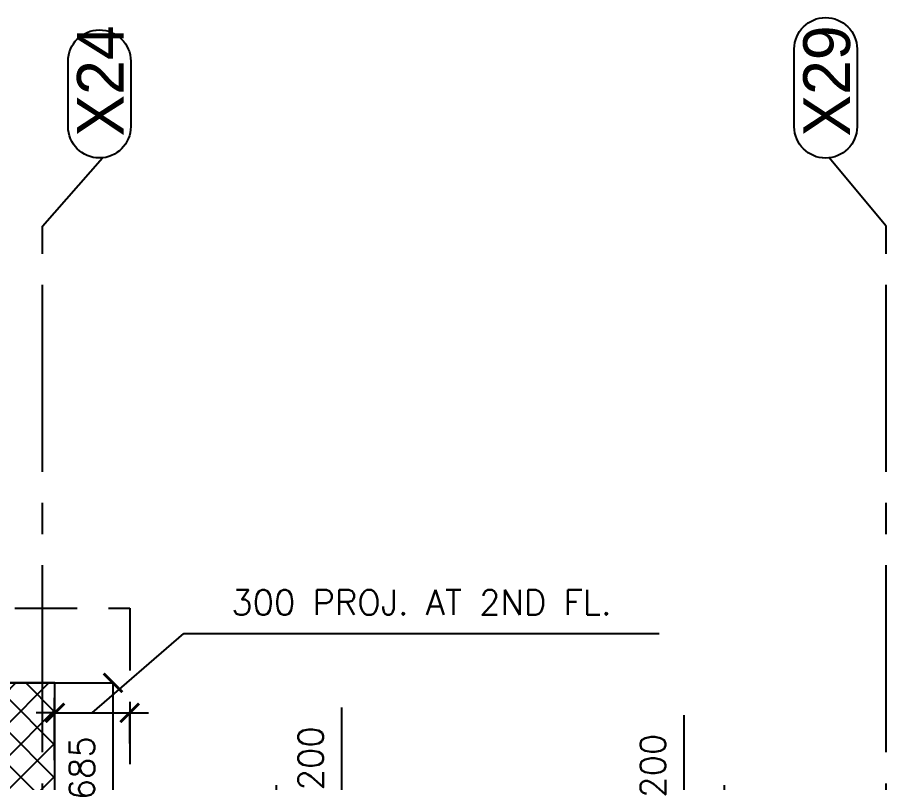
# Model space of a CAD drawing. Header units: millimetres. Extents: x 1167879 to 1231451, y -5731814 to -5645217.
# Drawn here: x 1209803 to 1213328, y -5700805 to -5697736 of the extents above; entities that cross this region are included whole.
import ezdxf

# ---------------------------------------------------------------- set-up
doc = ezdxf.new("R2010")
doc.units = ezdxf.units.MM
doc.header["$LTSCALE"] = 1000
doc.header["$MEASUREMENT"] = 0
for name, pattern in [('$2$AUDIT_D_120904163729-0', [0]), ('$5$HIDDEN', [0.375, 0.25, -0.125]), ('AUDIT_D_120904163729-0', [0]), ('HIDDEN', [0.375, 0.25, -0.125]), ('T8(T9 IS SIMILAR) - TYPICAL FLOOR ELEVATION$0$AUDIT_D_120904163729-0', [0]), ('T8(T9 IS SIMILAR) - TYPICAL FLOOR ELEVATION$0$HIDDEN', [0.375, 0.25, -0.125]), ('T8(T9 IS SIMILAR)$0$$0$HIDDEN', [0.375, 0.25, -0.125]), ('T8_REFUGE COLUMNS$0$AUDIT_D_120904163729-0', [0]), ('T8_REFUGE COLUMNS$0$CENTER2', [1.125, 0.75, -0.125, 0.125, -0.125])]:
    doc.linetypes.add(name, pattern=pattern)
doc.layers.get('0').update_dxf_attribs({"linetype": 'AUDIT_D_120904163729-0'})
for name, color, linetype in [('$1$A-DIM', 1, '$2$AUDIT_D_120904163729-0'), ('A-WALL-FEATURES', 110, 'AUDIT_D_120904163729-0'), ('T8(T9 IS SIMILAR) - TYPICAL FLOOR ELEVATION$0$A-DIM', 1, 'T8(T9 IS SIMILAR) - TYPICAL FLOOR ELEVATION$0$AUDIT_D_120904163729-0'), ('T8(T9 IS SIMILAR) - TYPICAL FLOOR ELEVATION$0$A-WALL HATCH', 252, 'T8(T9 IS SIMILAR) - TYPICAL FLOOR ELEVATION$0$AUDIT_D_120904163729-0'), ('T8(T9 IS SIMILAR) - TYPICAL FLOOR ELEVATION$0$A-WALL-FEATURES', 6, 'T8(T9 IS SIMILAR) - TYPICAL FLOOR ELEVATION$0$AUDIT_D_120904163729-0'), ('T8(T9 IS SIMILAR)$0$S-BEAM', 20, 'T8(T9 IS SIMILAR)$0$$0$HIDDEN'), ('T8_REFUGE COLUMNS$0$A-CENTERLINE', 193, 'T8_REFUGE COLUMNS$0$CENTER2'), ('T8_REFUGE COLUMNS$0$A-COLUMN GRID NUMBERING', 4, 'T8_REFUGE COLUMNS$0$AUDIT_D_120904163729-0'), ('T8_TYPICAL COLUMNS$0$A-RCC COLS', 3, 'Continuous')]:
    doc.layers.add(name, color=color, linetype=linetype)
doc.layers.add('T8(T9 IS SIMILAR)$0$D&W', color=8, linetype='Continuous', lineweight=25)
doc.styles.add('$6$Romans 1', font='romans.shx', dxfattribs={"height": 100})
doc.styles.add('T8(T9 IS SIMILAR) - TYPICAL FLOOR ELEVATION$0$Romans 1', font='romans.shx', dxfattribs={"height": 100})
doc.styles.add('T8_REFUGE COLUMNS$0$STANDARD', font='GOTHIC.TTF')
doc.dimstyles.new('$2$ALPINE S', dxfattribs={"dimscale": 0, "dimtxt": 100, "dimasz": 75, "dimexe": 0, "dimexo": 0, "dimgap": 75, "dimtad": 1, "dimdec": 0, "dimzin": 0, "dimdsep": 46, "dimtxsty": '$6$Romans 1', "dimblk": '$6$_ArchTick', "dimcen": 0.09, "dimclrd": 256, "dimclre": 256, "dimclrt": 7, "dimadec": 0, "dimazin": 0, "dimtfac": 1, "dimtdec": 0, "dimtofl": 0, "dimtmove": 1, "dimatfit": 0, "dimldrblk": '$2$_Open90', "dimfxl": 1, "dimtolj": 1, "dimtzin": 0, "dimarcsym": 0})
doc.dimstyles.new('T8(T9 IS SIMILAR) - TYPICAL FLOOR ELEVATION$0$ALPINE S', dxfattribs={"dimscale": 0, "dimtxt": 100, "dimasz": 75, "dimexe": 0, "dimexo": 0, "dimgap": 75, "dimtad": 1, "dimdec": 0, "dimzin": 0, "dimdsep": 46, "dimtxsty": 'T8(T9 IS SIMILAR) - TYPICAL FLOOR ELEVATION$0$Romans 1', "dimblk": 'T8(T9 IS SIMILAR) - TYPICAL FLOOR ELEVATION$0$_ArchTick', "dimcen": 0.09, "dimclrd": 256, "dimclre": 256, "dimclrt": 7, "dimadec": 0, "dimazin": 0, "dimtfac": 1, "dimtdec": 0, "dimtofl": 0, "dimtmove": 1, "dimatfit": 0, "dimldrblk": 'T8(T9 IS SIMILAR) - TYPICAL FLOOR ELEVATION$0$_Open90', "dimfxl": 1, "dimtolj": 1, "dimtzin": 0, "dimarcsym": 0})

# ---------------------------------------------------------------- blocks, each defined once
blk = doc.blocks.new('T8_REFUGE COLUMNS')
at = {"layer": 'T8_REFUGE COLUMNS$0$A-CENTERLINE'}
for p, q in [((1209902.1, -5698573.6), (1210142.6, -5698299.6)), ((1213287.1, -5698573.6), (1213057.8, -5698299.6)), ((1209902.1, -5728808.5), (1209902.1, -5698573.6)), ((1213287.1, -5728808.5), (1213287.1, -5698573.6))]:
    blk.add_line(p, q, dxfattribs=at)
at = {"layer": 'T8_REFUGE COLUMNS$0$A-COLUMN GRID NUMBERING', "linetype": 'ByBlock'}
for points in [[(1213169.9, -5698174.3, -1), (1212918.2, -5698174.3), (1212918.2, -5697862.2, -1), (1213169.9, -5697862.2)], [(1210256.6, -5698173.8, -1), (1210005, -5698173.8), (1210005, -5697911.7, -1), (1210256.6, -5697911.7)]]:
    blk.add_lwpolyline(points, format="xyb", close=True, dxfattribs=at)
at = {"layer": 'T8_REFUGE COLUMNS$0$A-COLUMN GRID NUMBERING', "linetype": 'ByBlock', "char_height": 187.5, "attachment_point": 1, "rotation": 90, "style": 'T8_REFUGE COLUMNS$0$STANDARD'}
for s, insert in [('X24', (1210040.9, -5698213.9)), ('X29', (1212954.2, -5698214))]:
    blk.add_mtext_dynamic_manual_height_columns(s, width=444.685, gutter_width=500, heights=[0], dxfattribs=dict(at, insert=insert))
blk = doc.blocks.new('T8_TYPICAL COLUMNS')
at = {"layer": 'T8_TYPICAL COLUMNS$0$A-RCC COLS', "linetype": 'ByBlock'}
blk.add_blockref('T8_REFUGE COLUMNS', (0, 0), dxfattribs=at)
blk = doc.blocks.new('T8(T9 IS SIMILAR) - TYPICAL FLOOR ELEVATION$0$_ArchTick')
at = {"color": 0, "linetype": 'ByBlock', "const_width": 0.15}
blk.add_lwpolyline([(-0.5, -0.5), (0.5, 0.5)], dxfattribs=at)
blk = doc.blocks.new('*D712')
at = {"layer": 'T8(T9 IS SIMILAR) - TYPICAL FLOOR ELEVATION$0$A-DIM', "lineweight": -2, "transparency": 16777216}
for p, q in [((1212476.1, -5700941.6), (1212476.1, -5700534.4)), ((1212638.6, -5700890.3), (1212638.6, -5700815.3)), ((1212638.6, -5701090.3), (1212638.6, -5700890.3)), ((1212638.6, -5700990.3), (1212476.1, -5700941.6)), ((1212638.6, -5701090.3), (1212638.6, -5701165.3))]:
    blk.add_line(p, q, dxfattribs=at)
at = {"layer": 'T8(T9 IS SIMILAR) - TYPICAL FLOOR ELEVATION$0$A-DIM', "linetype": 'T8(T9 IS SIMILAR) - TYPICAL FLOOR ELEVATION$0$HIDDEN', "lineweight": -2, "transparency": 16777216}
for p, q in [((1212782, -5700890.3), (1212638.6, -5700890.3)), ((1212782, -5701090.3), (1212638.6, -5701090.3))]:
    blk.add_line(p, q, dxfattribs=at)
at = {"layer": 'T8(T9 IS SIMILAR) - TYPICAL FLOOR ELEVATION$0$A-DIM', "linetype": 'ByBlock', "lineweight": -2, "transparency": 16777216, "xscale": 75, "yscale": 75, "zscale": 75}
for p, rotation in [((1212638.6, -5700890.3), 270), ((1212638.6, -5701090.3), 90)]:
    blk.add_blockref('T8(T9 IS SIMILAR) - TYPICAL FLOOR ELEVATION$0$_ArchTick', p, dxfattribs=dict(at, rotation=rotation))
at = {"layer": 'T8(T9 IS SIMILAR) - TYPICAL FLOOR ELEVATION$0$A-DIM', "color": 7, "linetype": 'ByBlock', "transparency": 16777216, "insert": (1212351.1, -5700738), "char_height": 100, "attachment_point": 5, "rotation": 90, "style": 'T8(T9 IS SIMILAR) - TYPICAL FLOOR ELEVATION$0$Romans 1'}
blk.add_mtext('\\A1;200', dxfattribs=at)
blk = doc.blocks.new('T8(T9 IS SIMILAR) - TYPICAL FLOOR ELEVATION$0$_Open90')
at = {"color": 0, "linetype": 'ByBlock', "lineweight": -2}
for p, q in [((-0.5, 0.5), (0, 0)), ((0, 0), (-1, 0)), ((0, 0), (-0.5, -0.5))]:
    blk.add_line(p, q, dxfattribs=at)
blk = doc.blocks.new('*D713')
at = {"layer": 'T8(T9 IS SIMILAR) - TYPICAL FLOOR ELEVATION$0$A-DIM', "lineweight": -2, "transparency": 16777216}
for p, q in [((1211103.5, -5700911.6), (1211103.5, -5700504.4)), ((1210841, -5700890.3), (1210841, -5700815.3)), ((1210841, -5701090.3), (1210841, -5700890.3)), ((1210841, -5700990.3), (1211103.5, -5700911.6)), ((1210841, -5701090.3), (1210841, -5701165.3))]:
    blk.add_line(p, q, dxfattribs=at)
at = {"layer": 'T8(T9 IS SIMILAR) - TYPICAL FLOOR ELEVATION$0$A-DIM', "linetype": 'T8(T9 IS SIMILAR) - TYPICAL FLOOR ELEVATION$0$HIDDEN', "lineweight": -2, "transparency": 16777216}
for p, q in [((1210681.9, -5700890.3), (1210841, -5700890.3)), ((1210681.9, -5701090.3), (1210841, -5701090.3))]:
    blk.add_line(p, q, dxfattribs=at)
at = {"layer": 'T8(T9 IS SIMILAR) - TYPICAL FLOOR ELEVATION$0$A-DIM', "linetype": 'ByBlock', "lineweight": -2, "transparency": 16777216, "xscale": 75, "yscale": 75, "zscale": 75}
for p, rotation in [((1210841, -5700890.3), 270), ((1210841, -5701090.3), 90)]:
    blk.add_blockref('T8(T9 IS SIMILAR) - TYPICAL FLOOR ELEVATION$0$_ArchTick', p, dxfattribs=dict(at, rotation=rotation))
at = {"layer": 'T8(T9 IS SIMILAR) - TYPICAL FLOOR ELEVATION$0$A-DIM', "color": 7, "linetype": 'ByBlock', "transparency": 16777216, "insert": (1210978.5, -5700708), "char_height": 100, "attachment_point": 5, "rotation": 90, "style": 'T8(T9 IS SIMILAR) - TYPICAL FLOOR ELEVATION$0$Romans 1'}
blk.add_mtext('\\A1;200', dxfattribs=at)
blk = doc.blocks.new('*D714')
at = {"layer": 'T8(T9 IS SIMILAR) - TYPICAL FLOOR ELEVATION$0$A-DIM', "linetype": 'T8(T9 IS SIMILAR) - TYPICAL FLOOR ELEVATION$0$HIDDEN', "lineweight": -2, "transparency": 16777216}
for p, q in [((1209952.3, -5700405.1), (1210185.7, -5700405.1)), ((1209952.3, -5701090.3), (1210185.7, -5701090.3))]:
    blk.add_line(p, q, dxfattribs=at)
at = {"layer": 'T8(T9 IS SIMILAR) - TYPICAL FLOOR ELEVATION$0$A-DIM', "lineweight": -2, "transparency": 16777216}
blk.add_line((1210185.7, -5701090.3), (1210185.7, -5700405.1), dxfattribs=at)
at = {"layer": 'T8(T9 IS SIMILAR) - TYPICAL FLOOR ELEVATION$0$A-DIM', "linetype": 'ByBlock', "lineweight": -2, "transparency": 16777216, "xscale": 75, "yscale": 75, "zscale": 75}
for p, rotation in [((1210185.7, -5700405.1), 90), ((1210185.7, -5701090.3), 270)]:
    blk.add_blockref('T8(T9 IS SIMILAR) - TYPICAL FLOOR ELEVATION$0$_ArchTick', p, dxfattribs=dict(at, rotation=rotation))
at = {"layer": 'T8(T9 IS SIMILAR) - TYPICAL FLOOR ELEVATION$0$A-DIM', "color": 7, "linetype": 'ByBlock', "transparency": 16777216, "insert": (1210060.7, -5700747.7), "char_height": 100, "attachment_point": 5, "rotation": 90, "style": 'T8(T9 IS SIMILAR) - TYPICAL FLOOR ELEVATION$0$Romans 1'}
blk.add_mtext('\\A1;685', dxfattribs=at)
blk = doc.blocks.new('$6$_ArchTick')
at = {"color": 0, "linetype": 'ByBlock', "const_width": 0.15}
blk.add_lwpolyline([(-0.5, -0.5), (0.5, 0.5)], dxfattribs=at)
blk = doc.blocks.new('*D47')
at = {"layer": '$1$A-DIM', "lineweight": -2, "transparency": 16777216}
for p, q in [((25270.2, 18274.3), (25637, 18592.2)), ((25637, 18592.2), (27544.1, 18592.2)), ((25120.2, 18274.3), (25045.2, 18274.3)), ((25120.2, 18274.3), (25420.2, 18274.3)), ((25420.2, 18274.3), (25495.2, 18274.3))]:
    blk.add_line(p, q, dxfattribs=at)
at = {"layer": '$1$A-DIM', "linetype": '$5$HIDDEN', "lineweight": -2, "transparency": 16777216}
for p, q in [((25120.2, 18151.8), (25120.2, 18274.3)), ((25420.2, 18151.8), (25420.2, 18274.3))]:
    blk.add_line(p, q, dxfattribs=at)
at = {"layer": '$1$A-DIM', "linetype": 'ByBlock', "lineweight": -2, "transparency": 16777216, "xscale": 75, "yscale": 75, "zscale": 75}
blk.add_blockref('$6$_ArchTick', (25120.2, 18274.3), dxfattribs=at)
at = {"layer": '$1$A-DIM', "linetype": 'ByBlock', "lineweight": -2, "transparency": 16777216, "xscale": 75, "yscale": 75, "zscale": 75, "rotation": 180}
blk.add_blockref('$6$_ArchTick', (25420.2, 18274.3), dxfattribs=at)
at = {"layer": '$1$A-DIM', "color": 7, "linetype": 'ByBlock', "transparency": 16777216, "insert": (26590.6, 18717.2), "char_height": 100, "attachment_point": 5, "style": '$6$Romans 1'}
blk.add_mtext('\\A1;300 PROJ. AT 2ND FL.', dxfattribs=at)
blk = doc.blocks.new('$2$_Open90')
at = {"color": 0, "linetype": 'ByBlock', "lineweight": -2}
for p, q in [((-0.5, 0.5), (0, 0)), ((0, 0), (-1, 0)), ((0, 0), (-0.5, -0.5))]:
    blk.add_line(p, q, dxfattribs=at)
blk = doc.blocks.new('T8(T9 IS SIMILAR) - TYPICAL FLOOR ELEVATION')
at = {"layer": 'T8(T9 IS SIMILAR) - TYPICAL FLOOR ELEVATION$0$A-WALL HATCH', "linetype": 'ByBlock'}
h = blk.add_hatch(dxfattribs=at)
h.set_pattern_fill('ANSI37', color=256, scale=750)
h.set_pattern_definition([(45, (-0.1, -0.21), (-66.2912607, 66.2912607), []), (135, (-0.1, -0.21), (-66.2912607, -66.2912607), [])])
h.paths.add_polyline_path([(1186632.3, -5709913.9), (1186432.3, -5709913.9), (1186432.3, -5708154.2), (1186632.3, -5708154.2)])
h.paths.add_polyline_path([(1190032.3, -5708154), (1190232.6, -5708154), (1190232.6, -5709913.7), (1190032.3, -5709913.7)])
h.paths.add_polyline_path([(1202792.3, -5700405.8), (1202592.3, -5700405.8), (1202592.3, -5701090.3), (1202792.3, -5701090.3)])
h.paths.add_polyline_path([(1209952.2, -5700405.8), (1209752.2, -5700405.8), (1209752.2, -5701092), (1209952.2, -5701092)])
h.paths.add_polyline_path([(1222512.1, -5708154), (1222311.7, -5708154), (1222311.7, -5709913.7), (1222512.1, -5709913.7)])
h.paths.add_polyline_path([(1225912.1, -5709913.9), (1226112.1, -5709913.9), (1226112.1, -5708154.2), (1225912.1, -5708154.2)])
h.paths.add_polyline_path([(1209852.3, -5729369.1), (1210052.3, -5729369.1), (1210052.3, -5728684.2), (1209852.3, -5728684.2)])
h.paths.add_polyline_path([(1202692.1, -5729369.1), (1202492, -5729369.1), (1202492, -5728684.2), (1202692.1, -5728684.2)])
at = {"layer": 'T8(T9 IS SIMILAR) - TYPICAL FLOOR ELEVATION$0$A-WALL-FEATURES', "linetype": 'ByBlock'}
blk.add_lwpolyline([(1209952.3, -5700405.8), (1209752.3, -5700405.8), (1209752.3, -5701092), (1209952.3, -5701092)], close=True, dxfattribs=at)
at = {"layer": 'T8(T9 IS SIMILAR) - TYPICAL FLOOR ELEVATION$0$A-DIM', "linetype": 'ByBlock'}
for base, p1, p2, picture, middle in [((1210185.7, -5700405.1), (1209952.3, -5701090.3, -0.1), (1209952.3, -5700405.1, -0.1), '*D714', (1210060.7, -5700747.7)), ((1210841, -5700890.3), (1210681.9, -5701090.3), (1210681.9, -5700890.3), '*D713', (1210978.5, -5700836.6)), ((1212638.6, -5700890.3), (1212782, -5701090.3), (1212782, -5700890.3), '*D712', (1212351.1, -5700866.6))]:
    dim = blk.add_linear_dim(base=base, p1=p1, p2=p2, angle=90, dimstyle='T8(T9 IS SIMILAR) - TYPICAL FLOOR ELEVATION$0$ALPINE S', override={"dimscale": 1, "dimfxl": 5, "dimarcsym": 1}, dxfattribs=at)
    dim.commit()
    dim.dimension.update_dxf_attribs({"geometry": picture, "text_midpoint": middle})
blk = doc.blocks.new('T8(T9 IS SIMILAR)')
at = {"layer": 'T8(T9 IS SIMILAR)$0$D&W', "linetype": 'ByBlock'}
blk.add_blockref('T8(T9 IS SIMILAR) - TYPICAL FLOOR ELEVATION', (0, 0), dxfattribs=at)
at = {"layer": 'T8(T9 IS SIMILAR)$0$S-BEAM', "elevation": -647.2}
blk.add_lwpolyline([(1209750.3, -5700404.9), (1209750.3, -5700990.7), (1209750.3, -5701090.7), (1209950.3, -5701090.7), (1209950.3, -5700404.9)], dxfattribs=at)
blk.add_lwpolyline([(1209950.3, -5701090.7), (1209750.3, -5701090.7), (1209750.3, -5700404.9), (1209950.3, -5700404.9)], close=True, dxfattribs=at)
at = {"layer": 'T8(T9 IS SIMILAR)$0$D&W', "linetype": 'ByBlock'}
blk.add_blockref('T8_TYPICAL COLUMNS', (0, 0), dxfattribs=at)
blk = doc.blocks.new('2ndflproj')
at = {"layer": '$1$A-DIM', "linetype": 'ByBlock'}
dim = blk.add_linear_dim(base=(25420.2, 18274.3), p1=(25120.2, 18151.8, 0), p2=(25420.2, 18151.8), angle=180, text='<> PROJ. AT 2ND FL.', dimstyle='$2$ALPINE S', override={"dimscale": 1, "dimfxl": 5, "dimarcsym": 1}, dxfattribs=at)
dim.commit()
dim.dimension.update_dxf_attribs({"geometry": '*D47', "text_midpoint": (25712, 18592.2), "dimtype": 128})

msp = doc.modelspace()

# ---------------------------------------------------------------- linework, layer by layer
at = {"layer": 'A-WALL-FEATURES', "color": 3, "linetype": 'HIDDEN'}
msp.add_lwpolyline([(1202292.4, -5701090.3), (1202292.2, -5700105.8), (1210252.3, -5700105.8), (1210252.3, -5701089.9)], dxfattribs=at)

# ---------------------------------------------------------------- next in the draw order: block references
at = {"linetype": 'ByBlock'}
msp.add_blockref('T8(T9 IS SIMILAR)', (0, 0), dxfattribs=at)

# ---------------------------------------------------------------- next in the draw order: block references
msp.add_blockref('2ndflproj', (1184832.1, -5718799.9), dxfattribs=at)

doc.saveas('drawing.dxf')
